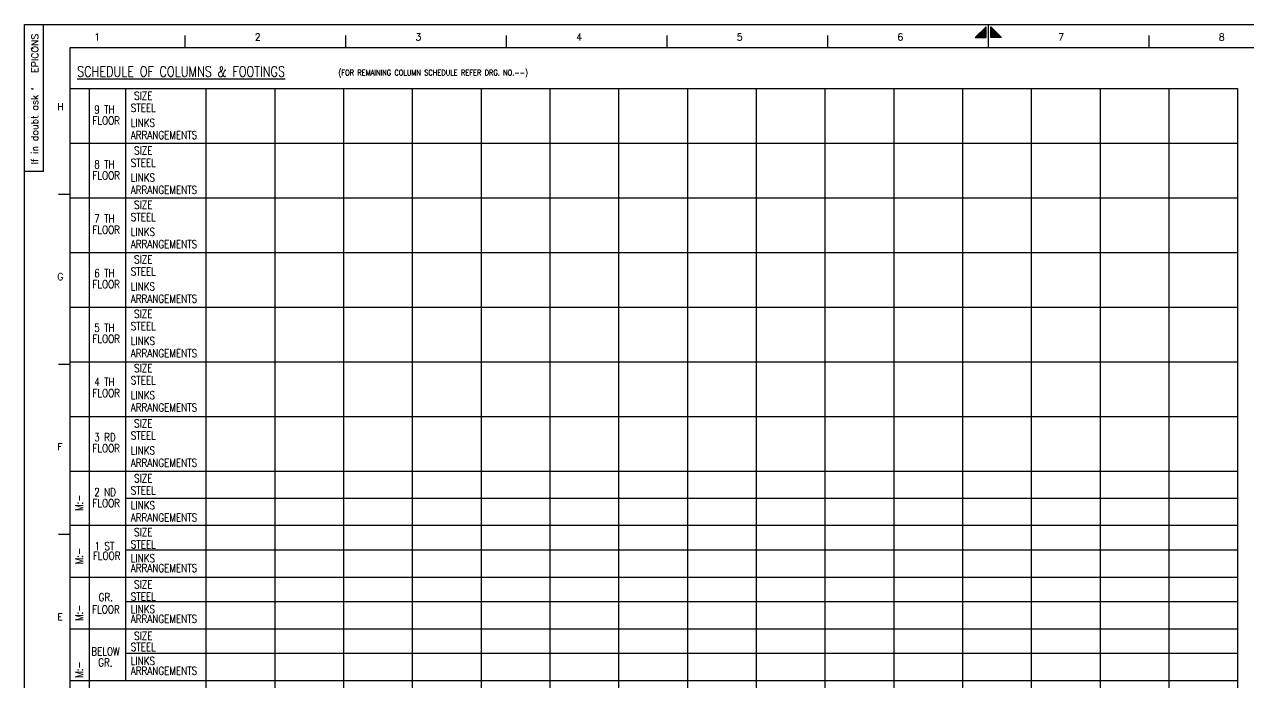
# Model space of a CAD drawing. Extents: x 0 to 841, y 0 to 594.
# Drawn here: x 0 to 534, y 307 to 594 of the extents above; entities that cross this region are included whole.
import ezdxf
from ezdxf.enums import TextEntityAlignment as Align

# ---------------------------------------------------------------- set-up
doc = ezdxf.new("R2010")
doc.units = 0
doc.header["$LTSCALE"] = 5
doc.header["$MEASUREMENT"] = 0
for name, color, linetype in [('FRAME', 6, 'Continuous'), ('sheet', 1, 'Continuous'), ('SUB TITLE', 3, 'Continuous'), ('TABLE FRAME', 5, 'Continuous'), ('TEXT', 4, 'Continuous'), ('TITLE', 6, 'Continuous')]:
    doc.layers.add(name, color=color, linetype=linetype)
doc.styles.add('ROMANS', font='romans.shx', dxfattribs={"width": 0.8, "height": 2.25})

# ---------------------------------------------------------------- blocks, each defined once
blk = doc.blocks.new('MID')
at = {"layer": 'sheet', "color": 2}
for p, q in [((8.94, 1.07), (4.27, 5.74)), ((4.27, 5.74), (4.27, 1.07)), ((0, 0), (10, 0)), ((4.27, 1.07), (8.94, 1.07)), ((8.94, -1.07), (4.27, -5.74)), ((4.27, -1.07), (8.94, -1.07)), ((4.27, -5.74), (4.27, -1.07))]:
    blk.add_line(p, q, dxfattribs=at)
for points in [[(4.27, 5.74), (8.94, 1.07), (4.27, 1.07)], [(4.27, -5.74), (8.94, -1.07), (4.27, -1.07)]]:
    blk.add_solid(points, dxfattribs=at)

msp = doc.modelspace()

# ---------------------------------------------------------------- linework, layer by layer
at = {"layer": 'FRAME'}
for points in [[(0, 594), (841, 594), (841, 0), (0, 0)], [(831, 10), (20, 10), (20, 584), (831, 584)]]:
    msp.add_lwpolyline(points, close=True, dxfattribs=at)
at = {"layer": 'sheet', "color": 2}
for p, q in [((8.24, 529.76), (8.24, 594)), ((70.08, 583.99), (70.08, 589.22)), ((70.08, 583.99), (70.08, 589.22)), ((140.17, 583.99), (140.17, 589.22)), ((140.17, 583.99), (140.17, 589.22)), ((210.25, 583.99), (210.25, 589.22)), ((210.25, 583.99), (210.25, 589.22)), ((280.33, 583.99), (280.33, 589.22)), ((280.33, 583.99), (280.33, 589.22)), ((350.42, 583.99), (350.42, 589.22)), ((350.42, 583.99), (350.42, 589.22)), ((490.58, 583.99), (490.58, 589.22)), ((490.58, 583.99), (490.58, 589.22)), ((8.24, 529.76), (0, 529.76)), ((20.01, 519.76), (14.77, 519.76)), ((20.01, 519.76), (14.77, 519.76)), ((20.01, 445.51), (14.77, 445.51)), ((20.01, 445.51), (14.77, 445.51)), ((20.01, 371.26), (14.77, 371.26)), ((20.01, 371.26), (14.77, 371.26))]:
    msp.add_line(p, q, dxfattribs=at)
at = {"layer": 'TABLE FRAME'}
for p, q in [((20, 566.02, 1002.91), (529.17, 566.02, 1002.91)), ((28.25, 566.02, 1002.91), (28.25, 196.24, 1002.91)), ((44.13, 566.02, 1002.91), (44.13, 307.46, 1002.91)), ((79.17, 566.02, 1002.91), (79.17, 196.24, 1002.91)), ((109.17, 566.02, 1002.91), (109.17, 196.24, 1002.91)), ((139.17, 566.02, 1002.91), (139.17, 196.24, 1002.91)), ((169.17, 566.02, 1002.91), (169.17, 196.24, 1002.91)), ((199.17, 566.02, 1002.91), (199.17, 196.24, 1002.91)), ((229.17, 566.02, 1002.91), (229.17, 196.24, 1002.91)), ((259.17, 566.02, 1002.91), (259.17, 196.24, 1002.91)), ((289.17, 566.02, 1002.91), (289.17, 196.24, 1002.91)), ((319.17, 566.02, 1002.91), (319.17, 196.24, 1002.91)), ((349.17, 566.02, 1002.91), (349.17, 196.24, 1002.91)), ((349.17, 566.02, 1002.91), (349.17, 196.24, 1002.91)), ((379.17, 566.02, 1002.91), (379.17, 196.24, 1002.91)), ((409.17, 566.02, 1002.91), (409.17, 196.24, 1002.91)), ((439.17, 566.02, 1002.91), (439.17, 196.24, 1002.91)), ((469.17, 566.02, 1002.91), (469.17, 196.24, 1002.91)), ((499.17, 566.02, 1002.91), (499.17, 196.24, 1002.91)), ((529.17, 566.02, 1002.91), (529.17, 196.24, 1002.91)), ((20, 542.16, 1002.91), (529.17, 542.16, 1002.91)), ((20, 518.3, 1002.91), (529.17, 518.3, 1002.91)), ((20, 494.45, 1002.91), (529.17, 494.45, 1002.91)), ((20, 470.59, 1002.91), (529.17, 470.59, 1002.91)), ((20, 446.74, 1002.91), (529.17, 446.73, 1002.91)), ((20, 422.88, 1002.91), (529.17, 422.88, 1002.91)), ((20, 399.02, 1002.91), (529.17, 399.02, 1002.91)), ((529.17, 387.04, 1002.91), (44.13, 387.04, 1002.91)), ((529.17, 375.17, 1002.91), (20, 375.17, 1002.91)), ((529.17, 364.47, 1002.91), (44.13, 364.47, 1002.91)), ((529.17, 352.6, 1002.91), (20, 352.6, 1002.91)), ((529.17, 341.9, 1002.91), (44.13, 341.9, 1002.91)), ((529.17, 330.03, 1002.91), (20, 330.03, 1002.91)), ((529.17, 319.33, 1002.91), (44.13, 319.33, 1002.91)), ((529.17, 307.46, 1002.91), (20, 307.46, 1002.91))]:
    msp.add_line(p, q, dxfattribs=at)

# ---------------------------------------------------------------- block references
at = {"layer": 'sheet', "color": 2, "rotation": 90}
msp.add_blockref('MID', (420.5, 584), dxfattribs=at)
msp.add_blockref('MID', (420.5, 584), dxfattribs=at)

# ---------------------------------------------------------------- texts
at = {"layer": 'FRAME', "style": 'ROMANS'}
for s, p in [('EPICONS', (6.03, 572.85)), ("If in doubt ask `      '", (5.94, 532.87))]:
    msp.add_text(s, height=3, rotation=90, dxfattribs=at).set_placement(p)
at = {"layer": 'sheet', "style": 'ROMANS'}
for s, p in [('1', (30.39, 587.02)), ('2', (100.47, 587.02)), ('3', (170.56, 587.02)), ('4', (240.64, 587.02)), ('5', (310.72, 587.02)), ('6', (380.81, 587.02)), ('7', (450.89, 587.02)), ('8', (520.97, 587.02)), ('H', (14.3, 556.61)), ('G', (14.3, 482.36)), ('F', (14.3, 408.11)), ('E', (14.3, 333.86))]:
    msp.add_text(s, height=3, dxfattribs=at).set_placement(p)
at = {"layer": 'SUB TITLE', "style": 'ROMANS', "width": 0.8}
for s, p in [('SIZE', (47.82, 561.13, 1002.91)), ('9 TH', (30.43, 555.11, 1002.91)), ('STEEL', (46.39, 555.81, 1002.91)), ('FLOOR', (29.64, 550.27, 1002.91)), ('LINKS', (46.39, 549.35, 1002.91)), ('ARRANGEMENTS', (46.39, 543.97, 1002.91)), ('SIZE', (47.82, 537.15, 1002.91)), ('8 TH', (30.43, 531.14, 1002.91)), ('STEEL', (46.39, 531.84, 1002.91)), ('FLOOR', (29.64, 526.3, 1002.91)), ('LINKS', (46.39, 525.38, 1002.91)), ('ARRANGEMENTS', (46.39, 520, 1002.91)), ('SIZE', (47.82, 513.49, 1002.91)), ('7 TH', (30.43, 507.47, 1002.91)), ('STEEL', (46.39, 508.17, 1002.91)), ('FLOOR', (29.64, 502.63, 1002.91)), ('LINKS', (46.39, 501.71, 1002.91)), ('ARRANGEMENTS', (46.39, 496.33, 1002.91)), ('SIZE', (47.82, 489.67, 1002.91)), ('6 TH', (30.43, 483.65, 1002.91)), ('STEEL', (46.39, 484.35, 1002.91)), ('FLOOR', (29.64, 478.81, 1002.91)), ('LINKS', (46.39, 477.89, 1002.91)), ('ARRANGEMENTS', (46.39, 472.51, 1002.91)), ('SIZE', (47.82, 465.85, 1002.91)), ('5 TH', (30.43, 459.83, 1002.91)), ('STEEL', (46.39, 460.53, 1002.91)), ('FLOOR', (29.64, 454.99, 1002.91)), ('LINKS', (46.39, 454.07, 1002.91)), ('ARRANGEMENTS', (46.39, 448.69, 1002.91)), ('SIZE', (47.82, 442.18, 1002.91)), ('4 TH', (30.43, 436.16, 1002.91)), ('STEEL', (46.39, 436.87, 1002.91)), ('FLOOR', (29.64, 431.32, 1002.91)), ('LINKS', (46.39, 430.41, 1002.91)), ('ARRANGEMENTS', (46.39, 425.02, 1002.91)), ('SIZE', (47.82, 418.06, 1002.91)), ('3 RD', (30.43, 412.04, 1002.91)), ('STEEL', (46.39, 412.74, 1002.91)), ('FLOOR', (29.64, 407.2, 1002.91)), ('LINKS', (46.39, 406.28, 1002.91)), ('ARRANGEMENTS', (46.39, 400.9, 1002.91)), ('SIZE', (47.82, 394.08, 1002.91)), ('2 ND', (30.43, 388.06, 1002.91)), ('STEEL', (46.39, 388.77, 1002.91)), ('FLOOR', (29.64, 383.23, 1002.91)), ('LINKS', (46.39, 382.31, 1002.91)), ('ARRANGEMENTS', (46.39, 376.93, 1002.91)), ('SIZE', (47.82, 370.57, 1002.91)), ('STEEL', (46.39, 365.26, 1002.91)), ('FLOOR', (29.86, 360.29, 1002.91)), ('1 ST', (30.53, 364.51, 1002.91)), ('ARRANGEMENTS', (46.39, 354.92, 1002.91)), ('LINKS', (46.39, 359.23, 1002.91)), ('SIZE', (47.82, 347.74, 1002.91)), ('GR.', (32.32, 342.17, 1002.91)), ('STEEL', (46.39, 342.43, 1002.91)), ('FLOOR', (29.53, 336.85, 1002.91)), ('LINKS', (46.39, 337.01, 1002.91)), ('ARRANGEMENTS', (46.39, 332.7, 1002.91)), ('SIZE', (47.82, 325.28, 1002.91)), ('BELOW', (29.13, 318.5, 1002.91)), ('STEEL', (46.39, 320.44, 1002.91)), ('GR.', (32.17, 313.72, 1002.91)), ('LINKS', (46.39, 314.36, 1002.91)), ('ARRANGEMENTS', (46.39, 310.05, 1002.91))]:
    msp.add_text(s, height=3.5, dxfattribs=at).set_placement(p)
for p in [(25.54, 381.53, 1002.91), (25.54, 358.26, 1002.91), (25.54, 333.51, 1002.91), (25.54, 308.75, 1002.91)]:
    msp.add_text('M:-', height=3.5, rotation=90, dxfattribs=at).set_placement(p)
at = {"layer": 'TEXT', "style": 'ROMANS', "width": 0.8}
msp.add_text('(FOR REMAINING COLUMN SCHEDULE REFER DRG. NO.--)', height=2.5, dxfattribs=at).set_placement((219.65, 571.73, 2005.83), align=Align.RIGHT)
at = {"layer": 'TITLE', "style": 'ROMANS', "width": 0.8}
msp.add_text('%%uSCHEDULE OF COLUMNS & FOOTINGS', height=4.5, dxfattribs=at).set_placement((22.94, 571.16, 1002.91))

doc.saveas('drawing.dxf')
